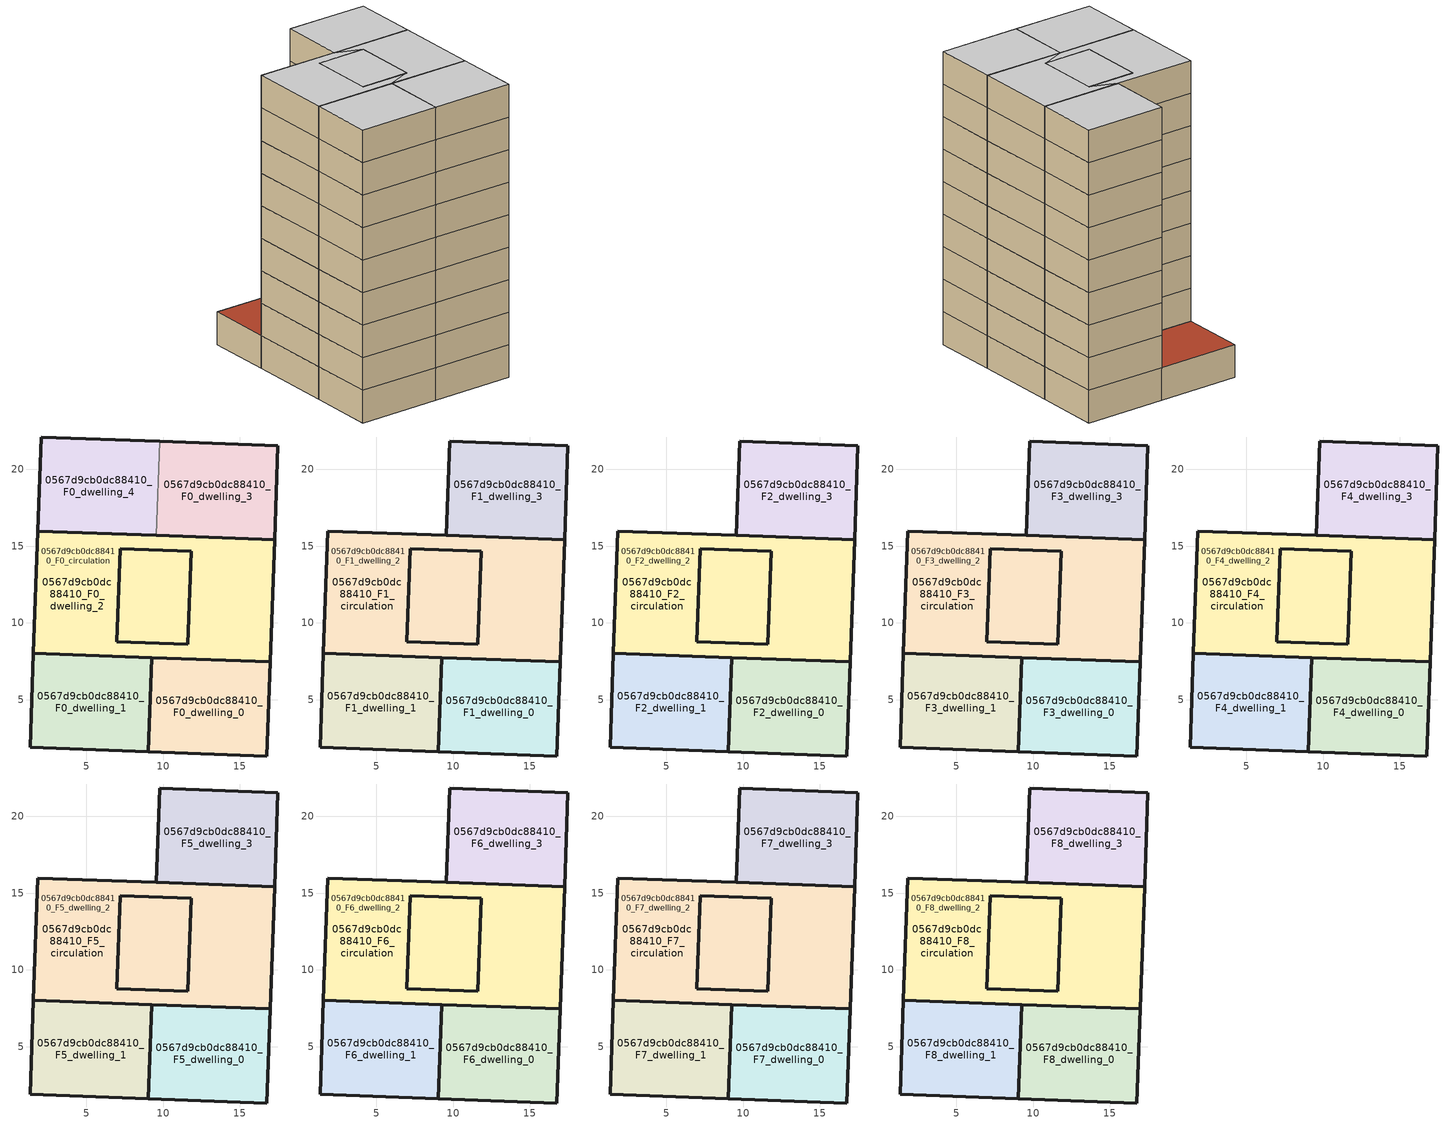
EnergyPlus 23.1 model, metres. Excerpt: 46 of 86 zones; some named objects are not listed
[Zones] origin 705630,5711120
0567d9cb0dc88410_F0_dwelling_0
 floor ground (EU_floor_Construction): 16.97,7.46 16.75,1.33 9.04,1.61 9.26,7.74 z0
 wall outside (EU_wall_Construction): 16.97,7.46 9.26,7.74 9.04,1.61 16.75,1.33 16.97,7.46 z0:3
0567d9cb0dc88410_F0_dwelling_1
 floor ground (EU_floor_Construction): 9.26,7.74 9.04,1.61 1.33,1.89 1.56,8.02 z0
 wall outside (EU_wall_Construction): 1.56,8.02 1.33,1.89 9.04,1.61 9.26,7.74 1.56,8.02 z0:3
0567d9cb0dc88410_F0_dwelling_2
 floor ground (EU_floor_Construction): 11.83,14.67 11.61,8.6 6.99,8.77 7.21,14.84 z0; 11.83,14.67 7.21,14.84 6.99,8.77 11.61,8.6 9.26,7.74 1.56,8.02 1.85,15.98 9.55,15.69 z0; 17.26,15.41 16.97,7.46 9.26,7.74 11.61,8.6 11.83,14.67 9.55,15.69 z0
 wall outside (EU_wall_Construction): 16.97,7.46 17.26,15.41 9.55,15.69 1.85,15.98 1.56,8.02 9.26,7.74 16.97,7.46 z0:3
0567d9cb0dc88410_F0_dwelling_3
 floor ground (EU_floor_Construction): 17.49,21.55 17.26,15.41 9.55,15.69 9.78,21.83 z0
 wall outside (EU_wall_Construction): 9.55,15.69 17.26,15.41 17.49,21.55 9.78,21.83 z0:3
 wall to 0567d9cb0dc88410_F0_dwelling_4 (EU_wall_Construction): 9.78,21.83 9.55,15.69 z0:3
0567d9cb0dc88410_F0_dwelling_4
 floor ground (EU_floor_Construction): 9.78,21.83 9.55,15.69 1.85,15.98 2.07,22.11 z0
 wall outside (EU_wall_Construction): 9.78,21.83 2.07,22.11 1.85,15.98 9.55,15.69 z0:3
 roof outside (EU_roof_Construction): 9.55,15.69 9.78,21.83 2.07,22.11 1.85,15.98 z3
0567d9cb0dc88410_F0_circulation
 floor ground (EU_floor_Construction): 11.83,14.67 11.61,8.6 6.99,8.77 7.21,14.84 z0; 11.83,14.67 7.21,14.84 6.99,8.77 11.61,8.6 9.26,7.74 1.56,8.02 1.85,15.98 9.55,15.69 z0; 17.26,15.41 16.97,7.46 9.26,7.74 11.61,8.6 11.83,14.67 9.55,15.69 z0
 wall outside (EU_wall_Construction): 11.83,14.67 7.21,14.84 6.99,8.77 11.61,8.6 11.83,14.67 z0:3
0567d9cb0dc88410_F1_dwelling_0
 floor to 0567d9cb0dc88410_F0_dwelling_0 (EU_floor_Construction): 16.97,7.46 16.75,1.33 9.04,1.61 9.26,7.74 z3
 wall outside (EU_wall_Construction): 16.97,7.46 9.26,7.74 9.04,1.61 16.75,1.33 16.97,7.46 z3:6
0567d9cb0dc88410_F1_dwelling_1
 floor to 0567d9cb0dc88410_F0_dwelling_1 (EU_floor_Construction): 9.26,7.74 9.04,1.61 1.33,1.89 1.56,8.02 z3
 wall outside (EU_wall_Construction): 1.56,8.02 1.33,1.89 9.04,1.61 9.26,7.74 1.56,8.02 z3:6
0567d9cb0dc88410_F1_dwelling_2
 floor outside (EU_floor_Construction): 17.26,15.41 16.97,7.46 9.26,7.74 11.61,8.6 11.83,14.67 9.55,15.69 z3; 11.83,14.67 7.21,14.84 6.99,8.77 11.61,8.6 9.26,7.74 1.56,8.02 1.85,15.98 9.55,15.69 z3; 11.83,14.67 11.61,8.6 6.99,8.77 7.21,14.84 z3
 wall outside (EU_wall_Construction): 16.97,7.46 17.26,15.41 9.55,15.69 1.85,15.98 1.56,8.02 9.26,7.74 16.97,7.46 z3:6
0567d9cb0dc88410_F1_dwelling_3
 floor to 0567d9cb0dc88410_F0_dwelling_3 (EU_floor_Construction): 17.49,21.55 17.26,15.41 9.55,15.69 9.78,21.83 z3
 wall outside (EU_wall_Construction): 17.49,21.55 9.78,21.83 9.55,15.69 17.26,15.41 17.49,21.55 z3:6
0567d9cb0dc88410_F1_circulation
 floor to 0567d9cb0dc88410_F0_circulation (EU_floor_Construction): 11.83,14.67 11.61,8.6 6.99,8.77 7.21,14.84 z3; 11.83,14.67 7.21,14.84 6.99,8.77 11.61,8.6 9.26,7.74 1.56,8.02 1.85,15.98 9.55,15.69 z3; 17.26,15.41 16.97,7.46 9.26,7.74 11.61,8.6 11.83,14.67 9.55,15.69 z3
 wall outside (EU_wall_Construction): 11.83,14.67 7.21,14.84 6.99,8.77 11.61,8.6 11.83,14.67 z3:6
0567d9cb0dc88410_F2_dwelling_0
 floor to 0567d9cb0dc88410_F1_dwelling_0 (EU_floor_Construction): 16.97,7.46 16.75,1.33 9.04,1.61 9.26,7.74 z6
 wall outside (EU_wall_Construction): 16.97,7.46 9.26,7.74 9.04,1.61 16.75,1.33 16.97,7.46 z6:9
0567d9cb0dc88410_F2_dwelling_1
 floor to 0567d9cb0dc88410_F1_dwelling_1 (EU_floor_Construction): 9.26,7.74 9.04,1.61 1.33,1.89 1.56,8.02 z6
 wall outside (EU_wall_Construction): 1.56,8.02 1.33,1.89 9.04,1.61 9.26,7.74 1.56,8.02 z6:9
0567d9cb0dc88410_F2_dwelling_2
 floor outside (EU_floor_Construction): 17.26,15.41 16.97,7.46 9.26,7.74 11.61,8.6 11.83,14.67 9.55,15.69 z6; 11.83,14.67 7.21,14.84 6.99,8.77 11.61,8.6 9.26,7.74 1.56,8.02 1.85,15.98 9.55,15.69 z6; 11.83,14.67 11.61,8.6 6.99,8.77 7.21,14.84 z6
 wall outside (EU_wall_Construction): 16.97,7.46 17.26,15.41 9.55,15.69 1.85,15.98 1.56,8.02 9.26,7.74 16.97,7.46 z6:9
0567d9cb0dc88410_F2_dwelling_3
 floor to 0567d9cb0dc88410_F1_dwelling_3 (EU_floor_Construction): 17.49,21.55 17.26,15.41 9.55,15.69 9.78,21.83 z6
 wall outside (EU_wall_Construction): 17.49,21.55 9.78,21.83 9.55,15.69 17.26,15.41 17.49,21.55 z6:9
0567d9cb0dc88410_F2_circulation
 floor to 0567d9cb0dc88410_F1_circulation (EU_floor_Construction): 11.83,14.67 11.61,8.6 6.99,8.77 7.21,14.84 z6; 11.83,14.67 7.21,14.84 6.99,8.77 11.61,8.6 9.26,7.74 1.56,8.02 1.85,15.98 9.55,15.69 z6; 17.26,15.41 16.97,7.46 9.26,7.74 11.61,8.6 11.83,14.67 9.55,15.69 z6
 wall outside (EU_wall_Construction): 11.83,14.67 7.21,14.84 6.99,8.77 11.61,8.6 11.83,14.67 z6:9
0567d9cb0dc88410_F3_dwelling_0
 floor to 0567d9cb0dc88410_F2_dwelling_0 (EU_floor_Construction): 16.97,7.46 16.75,1.33 9.04,1.61 9.26,7.74 z9
 wall outside (EU_wall_Construction): 16.97,7.46 9.26,7.74 9.04,1.61 16.75,1.33 16.97,7.46 z9:12
0567d9cb0dc88410_F3_dwelling_1
 floor to 0567d9cb0dc88410_F2_dwelling_1 (EU_floor_Construction): 9.26,7.74 9.04,1.61 1.33,1.89 1.56,8.02 z9
 wall outside (EU_wall_Construction): 1.56,8.02 1.33,1.89 9.04,1.61 9.26,7.74 1.56,8.02 z9:12
0567d9cb0dc88410_F3_dwelling_2
 floor outside (EU_floor_Construction): 17.26,15.41 16.97,7.46 9.26,7.74 11.61,8.6 11.83,14.67 9.55,15.69 z9; 11.83,14.67 7.21,14.84 6.99,8.77 11.61,8.6 9.26,7.74 1.56,8.02 1.85,15.98 9.55,15.69 z9; 11.83,14.67 11.61,8.6 6.99,8.77 7.21,14.84 z9
 wall outside (EU_wall_Construction): 16.97,7.46 17.26,15.41 9.55,15.69 1.85,15.98 1.56,8.02 9.26,7.74 16.97,7.46 z9:12
0567d9cb0dc88410_F3_dwelling_3
 floor to 0567d9cb0dc88410_F2_dwelling_3 (EU_floor_Construction): 17.49,21.55 17.26,15.41 9.55,15.69 9.78,21.83 z9
 wall outside (EU_wall_Construction): 17.49,21.55 9.78,21.83 9.55,15.69 17.26,15.41 17.49,21.55 z9:12
0567d9cb0dc88410_F3_circulation
 floor to 0567d9cb0dc88410_F2_circulation (EU_floor_Construction): 11.83,14.67 11.61,8.6 6.99,8.77 7.21,14.84 z9; 11.83,14.67 7.21,14.84 6.99,8.77 11.61,8.6 9.26,7.74 1.56,8.02 1.85,15.98 9.55,15.69 z9; 17.26,15.41 16.97,7.46 9.26,7.74 11.61,8.6 11.83,14.67 9.55,15.69 z9
 wall outside (EU_wall_Construction): 11.83,14.67 7.21,14.84 6.99,8.77 11.61,8.6 11.83,14.67 z9:12
0567d9cb0dc88410_F4_dwelling_0
 floor to 0567d9cb0dc88410_F3_dwelling_0 (EU_floor_Construction): 16.97,7.46 16.75,1.33 9.04,1.61 9.26,7.74 z12
 wall outside (EU_wall_Construction): 16.97,7.46 9.26,7.74 9.04,1.61 16.75,1.33 16.97,7.46 z12:15
0567d9cb0dc88410_F4_dwelling_1
 floor to 0567d9cb0dc88410_F3_dwelling_1 (EU_floor_Construction): 9.26,7.74 9.04,1.61 1.33,1.89 1.56,8.02 z12
 wall outside (EU_wall_Construction): 1.56,8.02 1.33,1.89 9.04,1.61 9.26,7.74 1.56,8.02 z12:15
0567d9cb0dc88410_F4_dwelling_2
 floor outside (EU_floor_Construction): 17.26,15.41 16.97,7.46 9.26,7.74 11.61,8.6 11.83,14.67 9.55,15.69 z12; 11.83,14.67 7.21,14.84 6.99,8.77 11.61,8.6 9.26,7.74 1.56,8.02 1.85,15.98 9.55,15.69 z12; 11.83,14.67 11.61,8.6 6.99,8.77 7.21,14.84 z12
 wall outside (EU_wall_Construction): 16.97,7.46 17.26,15.41 9.55,15.69 1.85,15.98 1.56,8.02 9.26,7.74 16.97,7.46 z12:15
0567d9cb0dc88410_F4_dwelling_3
 floor to 0567d9cb0dc88410_F3_dwelling_3 (EU_floor_Construction): 17.49,21.55 17.26,15.41 9.55,15.69 9.78,21.83 z12
 wall outside (EU_wall_Construction): 17.49,21.55 9.78,21.83 9.55,15.69 17.26,15.41 17.49,21.55 z12:15
0567d9cb0dc88410_F4_circulation
 floor to 0567d9cb0dc88410_F3_circulation (EU_floor_Construction): 11.83,14.67 11.61,8.6 6.99,8.77 7.21,14.84 z12; 11.83,14.67 7.21,14.84 6.99,8.77 11.61,8.6 9.26,7.74 1.56,8.02 1.85,15.98 9.55,15.69 z12; 17.26,15.41 16.97,7.46 9.26,7.74 11.61,8.6 11.83,14.67 9.55,15.69 z12
 wall outside (EU_wall_Construction): 11.83,14.67 7.21,14.84 6.99,8.77 11.61,8.6 11.83,14.67 z12:15
0567d9cb0dc88410_F5_dwelling_0
 floor to 0567d9cb0dc88410_F4_dwelling_0 (EU_floor_Construction): 16.97,7.46 16.75,1.33 9.04,1.61 9.26,7.74 z15
 wall outside (EU_wall_Construction): 16.97,7.46 9.26,7.74 9.04,1.61 16.75,1.33 16.97,7.46 z15:18
0567d9cb0dc88410_F5_dwelling_1
 floor to 0567d9cb0dc88410_F4_dwelling_1 (EU_floor_Construction): 9.26,7.74 9.04,1.61 1.33,1.89 1.56,8.02 z15
 wall outside (EU_wall_Construction): 1.56,8.02 1.33,1.89 9.04,1.61 9.26,7.74 1.56,8.02 z15:18
0567d9cb0dc88410_F5_dwelling_2
 floor outside (EU_floor_Construction): 17.26,15.41 16.97,7.46 9.26,7.74 11.61,8.6 11.83,14.67 9.55,15.69 z15; 11.83,14.67 7.21,14.84 6.99,8.77 11.61,8.6 9.26,7.74 1.56,8.02 1.85,15.98 9.55,15.69 z15; 11.83,14.67 11.61,8.6 6.99,8.77 7.21,14.84 z15
 wall outside (EU_wall_Construction): 16.97,7.46 17.26,15.41 9.55,15.69 1.85,15.98 1.56,8.02 9.26,7.74 16.97,7.46 z15:18
0567d9cb0dc88410_F5_dwelling_3
 floor to 0567d9cb0dc88410_F4_dwelling_3 (EU_floor_Construction): 17.49,21.55 17.26,15.41 9.55,15.69 9.78,21.83 z15
 wall outside (EU_wall_Construction): 17.49,21.55 9.78,21.83 9.55,15.69 17.26,15.41 17.49,21.55 z15:18
0567d9cb0dc88410_F5_circulation
 floor to 0567d9cb0dc88410_F4_circulation (EU_floor_Construction): 11.83,14.67 11.61,8.6 6.99,8.77 7.21,14.84 z15; 11.83,14.67 7.21,14.84 6.99,8.77 11.61,8.6 9.26,7.74 1.56,8.02 1.85,15.98 9.55,15.69 z15; 17.26,15.41 16.97,7.46 9.26,7.74 11.61,8.6 11.83,14.67 9.55,15.69 z15
 wall outside (EU_wall_Construction): 11.83,14.67 7.21,14.84 6.99,8.77 11.61,8.6 11.83,14.67 z15:18
0567d9cb0dc88410_F6_dwelling_0
 floor to 0567d9cb0dc88410_F5_dwelling_0 (EU_floor_Construction): 16.97,7.46 16.75,1.33 9.04,1.61 9.26,7.74 z18
 wall outside (EU_wall_Construction): 16.97,7.46 9.26,7.74 9.04,1.61 16.75,1.33 16.97,7.46 z18:21
0567d9cb0dc88410_F6_dwelling_1
 floor to 0567d9cb0dc88410_F5_dwelling_1 (EU_floor_Construction): 9.26,7.74 9.04,1.61 1.33,1.89 1.56,8.02 z18
 wall outside (EU_wall_Construction): 1.56,8.02 1.33,1.89 9.04,1.61 9.26,7.74 1.56,8.02 z18:21
0567d9cb0dc88410_F6_dwelling_2
 floor outside (EU_floor_Construction): 17.26,15.41 16.97,7.46 9.26,7.74 11.61,8.6 11.83,14.67 9.55,15.69 z18; 11.83,14.67 7.21,14.84 6.99,8.77 11.61,8.6 9.26,7.74 1.56,8.02 1.85,15.98 9.55,15.69 z18; 11.83,14.67 11.61,8.6 6.99,8.77 7.21,14.84 z18
 wall outside (EU_wall_Construction): 16.97,7.46 17.26,15.41 9.55,15.69 1.85,15.98 1.56,8.02 9.26,7.74 16.97,7.46 z18:21
0567d9cb0dc88410_F6_dwelling_3
 floor to 0567d9cb0dc88410_F5_dwelling_3 (EU_floor_Construction): 17.49,21.55 17.26,15.41 9.55,15.69 9.78,21.83 z18
 wall outside (EU_wall_Construction): 17.49,21.55 9.78,21.83 9.55,15.69 17.26,15.41 17.49,21.55 z18:21
0567d9cb0dc88410_F6_circulation
 floor to 0567d9cb0dc88410_F5_circulation (EU_floor_Construction): 11.83,14.67 11.61,8.6 6.99,8.77 7.21,14.84 z18; 11.83,14.67 7.21,14.84 6.99,8.77 11.61,8.6 9.26,7.74 1.56,8.02 1.85,15.98 9.55,15.69 z18; 17.26,15.41 16.97,7.46 9.26,7.74 11.61,8.6 11.83,14.67 9.55,15.69 z18
 wall outside (EU_wall_Construction): 11.83,14.67 7.21,14.84 6.99,8.77 11.61,8.6 11.83,14.67 z18:21
0567d9cb0dc88410_F7_dwelling_0
 floor to 0567d9cb0dc88410_F6_dwelling_0 (EU_floor_Construction): 16.97,7.46 16.75,1.33 9.04,1.61 9.26,7.74 z21
 wall outside (EU_wall_Construction): 16.97,7.46 9.26,7.74 9.04,1.61 16.75,1.33 16.97,7.46 z21:24
0567d9cb0dc88410_F7_dwelling_1
 floor to 0567d9cb0dc88410_F6_dwelling_1 (EU_floor_Construction): 9.26,7.74 9.04,1.61 1.33,1.89 1.56,8.02 z21
 wall outside (EU_wall_Construction): 1.56,8.02 1.33,1.89 9.04,1.61 9.26,7.74 1.56,8.02 z21:24
0567d9cb0dc88410_F7_dwelling_2
 floor outside (EU_floor_Construction): 17.26,15.41 16.97,7.46 9.26,7.74 11.61,8.6 11.83,14.67 9.55,15.69 z21; 11.83,14.67 7.21,14.84 6.99,8.77 11.61,8.6 9.26,7.74 1.56,8.02 1.85,15.98 9.55,15.69 z21; 11.83,14.67 11.61,8.6 6.99,8.77 7.21,14.84 z21
 wall outside (EU_wall_Construction): 16.97,7.46 17.26,15.41 9.55,15.69 1.85,15.98 1.56,8.02 9.26,7.74 16.97,7.46 z21:24
0567d9cb0dc88410_F7_dwelling_3
 floor to 0567d9cb0dc88410_F6_dwelling_3 (EU_floor_Construction): 17.49,21.55 17.26,15.41 9.55,15.69 9.78,21.83 z21
 wall outside (EU_wall_Construction): 17.49,21.55 9.78,21.83 9.55,15.69 17.26,15.41 17.49,21.55 z21:24
0567d9cb0dc88410_F7_circulation
 floor to 0567d9cb0dc88410_F6_circulation (EU_floor_Construction): 11.83,14.67 11.61,8.6 6.99,8.77 7.21,14.84 z21; 11.83,14.67 7.21,14.84 6.99,8.77 11.61,8.6 9.26,7.74 1.56,8.02 1.85,15.98 9.55,15.69 z21; 17.26,15.41 16.97,7.46 9.26,7.74 11.61,8.6 11.83,14.67 9.55,15.69 z21
 wall outside (EU_wall_Construction): 11.83,14.67 7.21,14.84 6.99,8.77 11.61,8.6 11.83,14.67 z21:24
0567d9cb0dc88410_F8_dwelling_0
 floor to 0567d9cb0dc88410_F7_dwelling_0 (EU_floor_Construction): 16.97,7.46 16.75,1.33 9.04,1.61 9.26,7.74 z24
 wall outside (EU_wall_Construction): 16.97,7.46 9.26,7.74 9.04,1.61 16.75,1.33 16.97,7.46 z24:27
 ceiling to 0567d9cb0dc88410_F9_dwelling_0 (EU_floor_Construction): 16.75,1.33 16.97,7.46 9.26,7.74 9.04,1.61 z27
0567d9cb0dc88410_F8_dwelling_1
 floor to 0567d9cb0dc88410_F7_dwelling_1 (EU_floor_Construction): 9.26,7.74 9.04,1.61 1.33,1.89 1.56,8.02 z24
 wall outside (EU_wall_Construction): 1.56,8.02 1.33,1.89 9.04,1.61 9.26,7.74 1.56,8.02 z24:27
 ceiling to 0567d9cb0dc88410_F9_dwelling_1 (EU_floor_Construction): 9.04,1.61 9.26,7.74 1.56,8.02 1.33,1.89 z27
0567d9cb0dc88410_F8_dwelling_2
 floor outside (EU_floor_Construction): 17.26,15.41 16.97,7.46 9.26,7.74 11.61,8.6 11.83,14.67 9.55,15.69 z24; 11.83,14.67 7.21,14.84 6.99,8.77 11.61,8.6 9.26,7.74 1.56,8.02 1.85,15.98 9.55,15.69 z24; 11.83,14.67 11.61,8.6 6.99,8.77 7.21,14.84 z24
 wall outside (EU_wall_Construction): 16.97,7.46 17.26,15.41 9.55,15.69 1.85,15.98 1.56,8.02 9.26,7.74 16.97,7.46 z24:27
 ceiling to 0567d9cb0dc88410_F9_circulation (EU_floor_Construction): 16.97,7.46 17.26,15.41 9.55,15.69 11.83,14.67 11.61,8.6 9.26,7.74 z27; 11.61,8.6 6.99,8.77 7.21,14.84 11.83,14.67 9.55,15.69 1.85,15.98 1.56,8.02 9.26,7.74 z27; 11.61,8.6 11.83,14.67 7.21,14.84 6.99,8.77 z27
0567d9cb0dc88410_F8_dwelling_3
 floor to 0567d9cb0dc88410_F7_dwelling_3 (EU_floor_Construction): 17.49,21.55 17.26,15.41 9.55,15.69 9.78,21.83 z24
 wall outside (EU_wall_Construction): 17.49,21.55 9.78,21.83 9.55,15.69 17.26,15.41 17.49,21.55 z24:27
 ceiling to 0567d9cb0dc88410_F9_dwelling_3 (EU_floor_Construction): 17.26,15.41 17.49,21.55 9.78,21.83 9.55,15.69 z27
0567d9cb0dc88410_F8_circulation
 floor to 0567d9cb0dc88410_F7_circulation (EU_floor_Construction): 11.83,14.67 11.61,8.6 6.99,8.77 7.21,14.84 z24; 11.83,14.67 7.21,14.84 6.99,8.77 11.61,8.6 9.26,7.74 1.56,8.02 1.85,15.98 9.55,15.69 z24; 17.26,15.41 16.97,7.46 9.26,7.74 11.61,8.6 11.83,14.67 9.55,15.69 z24
 wall outside (EU_wall_Construction): 11.83,14.67 7.21,14.84 6.99,8.77 11.61,8.6 11.83,14.67 z24:27
 ceiling to 0567d9cb0dc88410_F9_circulation (EU_floor_Construction): 11.61,8.6 6.99,8.77 7.21,14.84 11.83,14.67 9.55,15.69 1.85,15.98 1.56,8.02 9.26,7.74 z27; 11.61,8.6 11.83,14.67 7.21,14.84 6.99,8.77 z27; 16.97,7.46 17.26,15.41 9.55,15.69 11.83,14.67 11.61,8.6 9.26,7.74 z27
[Building]
EU S2 Campaign: North Axis=0; Terrain=City; Solar Distribution=FullExterior
[Site:Location]
London: Latitude=51.5; Longitude=-0.5; Time Zone=0; Elevation=25
[SizingPeriod:WeatherFileDays]
AnnualSizingPeriod: Begin Month=1; Begin Day of Month=1; End Month=12; End Day of Month=31; Day of Week for Start Day=Monday; Use Weather File Daylight Saving Period=No; Use Weather File Rain and Snow Indicators=No
[MATERIAL]
EU_InternalMass_Material: Roughness=MediumRough; Thickness=0.1; Conductivity=1; Density=1800; Specific Heat=900; Thermal Absorptance=0.9; Solar Absorptance=0.7; Visible Absorptance=0.7
[MATERIAL:NOMASS] Roughness=MediumRough; Thermal Absorptance=0.9; Solar Absorptance=0.7; Visible Absorptance=0.7
Name | Thermal Resistance
EU_wall_NoMass | 0.635353
EU_roof_NoMass | 0.675062
EU_floor_NoMass | 1.96382
[CONSTRUCTION]
EU_wall_Construction: EU_wall_NoMass
EU_roof_Construction: EU_roof_NoMass
EU_floor_Construction: EU_floor_NoMass
EU_InternalMass_Construction: EU_InternalMass_Material
[ZONE] Type=1; Multiplier=1; Ceiling Height=autocalculate; Floor Area=autocalculate; Part of Total Floor Area=Yes
Name | Volume
0567d9cb0dc88410_F0_dwelling_0; 0567d9cb0dc88410_F0_dwelling_1; 0567d9cb0dc88410_F1_dwelling_1; 0567d9cb0dc88410_F2_dwelling_1; 0567d9cb0dc88410_F3_dwelling_1; 0567d9cb0dc88410_F4_dwelling_1; 0567d9cb0dc88410_F5_dwelling_1; 0567d9cb0dc88410_F6_dwelling_1; 0567d9cb0dc88410_F7_dwelling_1; 0567d9cb0dc88410_F8_dwelling_1; 0567d9cb0dc88410_F0_dwelling_4 | 142.054
0567d9cb0dc88410_F1_dwelling_0; 0567d9cb0dc88410_F2_dwelling_0; 0567d9cb0dc88410_F3_dwelling_0; 0567d9cb0dc88410_F4_dwelling_0; 0567d9cb0dc88410_F5_dwelling_0; 0567d9cb0dc88410_F6_dwelling_0; 0567d9cb0dc88410_F7_dwelling_0; 0567d9cb0dc88410_F8_dwelling_0; 0567d9cb0dc88410_F0_dwelling_3; 0567d9cb0dc88410_F1_dwelling_3; 0567d9cb0dc88410_F2_dwelling_3; 0567d9cb0dc88410_F3_dwelling_3; 0567d9cb0dc88410_F4_dwelling_3; 0567d9cb0dc88410_F5_dwelling_3; 0567d9cb0dc88410_F6_dwelling_3; 0567d9cb0dc88410_F7_dwelling_3; 0567d9cb0dc88410_F8_dwelling_3 | 142.055
0567d9cb0dc88410_F0_dwelling_2; 0567d9cb0dc88410_F0_circulation; 0567d9cb0dc88410_F1_circulation; 0567d9cb0dc88410_F2_circulation; 0567d9cb0dc88410_F3_circulation; 0567d9cb0dc88410_F4_circulation; 0567d9cb0dc88410_F5_circulation; 0567d9cb0dc88410_F6_circulation; 0567d9cb0dc88410_F7_circulation; 0567d9cb0dc88410_F8_circulation | 368.406
0567d9cb0dc88410_F1_dwelling_2; 0567d9cb0dc88410_F2_dwelling_2; 0567d9cb0dc88410_F3_dwelling_2; 0567d9cb0dc88410_F4_dwelling_2; 0567d9cb0dc88410_F5_dwelling_2; 0567d9cb0dc88410_F6_dwelling_2; 0567d9cb0dc88410_F7_dwelling_2; 0567d9cb0dc88410_F8_dwelling_2 | 368.405
[INTERNALMASS] Construction=EU_InternalMass_Construction
Name | Zone or ZoneList | Surface Area
0567d9cb0dc88410_F0_dwelling_0_EU_InternalMass | 0567d9cb0dc88410_F0_dwelling_0 | 47.3515
0567d9cb0dc88410_F0_dwelling_1_EU_InternalMass | 0567d9cb0dc88410_F0_dwelling_1 | 47.3515
0567d9cb0dc88410_F0_dwelling_2_EU_InternalMass | 0567d9cb0dc88410_F0_dwelling_2 | 94.7029
0567d9cb0dc88410_F0_dwelling_3_EU_InternalMass | 0567d9cb0dc88410_F0_dwelling_3 | 47.3515
0567d9cb0dc88410_F0_dwelling_4_EU_InternalMass | 0567d9cb0dc88410_F0_dwelling_4 | 47.3515
0567d9cb0dc88410_F1_dwelling_0_EU_InternalMass | 0567d9cb0dc88410_F1_dwelling_0 | 71.0272
0567d9cb0dc88410_F1_dwelling_1_EU_InternalMass | 0567d9cb0dc88410_F1_dwelling_1 | 71.0272
0567d9cb0dc88410_F1_dwelling_2_EU_InternalMass | 0567d9cb0dc88410_F1_dwelling_2 | 71.0272
0567d9cb0dc88410_F1_dwelling_3_EU_InternalMass | 0567d9cb0dc88410_F1_dwelling_3 | 71.0272
0567d9cb0dc88410_F2_dwelling_0_EU_InternalMass | 0567d9cb0dc88410_F2_dwelling_0 | 71.0272
0567d9cb0dc88410_F2_dwelling_1_EU_InternalMass | 0567d9cb0dc88410_F2_dwelling_1 | 71.0272
0567d9cb0dc88410_F2_dwelling_2_EU_InternalMass | 0567d9cb0dc88410_F2_dwelling_2 | 71.0272
0567d9cb0dc88410_F2_dwelling_3_EU_InternalMass | 0567d9cb0dc88410_F2_dwelling_3 | 71.0272
0567d9cb0dc88410_F3_dwelling_0_EU_InternalMass | 0567d9cb0dc88410_F3_dwelling_0 | 71.0272
0567d9cb0dc88410_F3_dwelling_1_EU_InternalMass | 0567d9cb0dc88410_F3_dwelling_1 | 71.0272
0567d9cb0dc88410_F3_dwelling_2_EU_InternalMass | 0567d9cb0dc88410_F3_dwelling_2 | 71.0272
0567d9cb0dc88410_F3_dwelling_3_EU_InternalMass | 0567d9cb0dc88410_F3_dwelling_3 | 71.0272
0567d9cb0dc88410_F4_dwelling_0_EU_InternalMass | 0567d9cb0dc88410_F4_dwelling_0 | 71.0272
0567d9cb0dc88410_F4_dwelling_1_EU_InternalMass | 0567d9cb0dc88410_F4_dwelling_1 | 71.0272
0567d9cb0dc88410_F4_dwelling_2_EU_InternalMass | 0567d9cb0dc88410_F4_dwelling_2 | 71.0272
0567d9cb0dc88410_F4_dwelling_3_EU_InternalMass | 0567d9cb0dc88410_F4_dwelling_3 | 71.0272
0567d9cb0dc88410_F5_dwelling_0_EU_InternalMass | 0567d9cb0dc88410_F5_dwelling_0 | 71.0272
0567d9cb0dc88410_F5_dwelling_1_EU_InternalMass | 0567d9cb0dc88410_F5_dwelling_1 | 71.0272
0567d9cb0dc88410_F5_dwelling_2_EU_InternalMass | 0567d9cb0dc88410_F5_dwelling_2 | 71.0272
0567d9cb0dc88410_F5_dwelling_3_EU_InternalMass | 0567d9cb0dc88410_F5_dwelling_3 | 71.0272
0567d9cb0dc88410_F6_dwelling_0_EU_InternalMass | 0567d9cb0dc88410_F6_dwelling_0 | 71.0272
0567d9cb0dc88410_F6_dwelling_1_EU_InternalMass | 0567d9cb0dc88410_F6_dwelling_1 | 71.0272
0567d9cb0dc88410_F6_dwelling_2_EU_InternalMass | 0567d9cb0dc88410_F6_dwelling_2 | 71.0272
0567d9cb0dc88410_F6_dwelling_3_EU_InternalMass | 0567d9cb0dc88410_F6_dwelling_3 | 71.0272
0567d9cb0dc88410_F7_dwelling_0_EU_InternalMass | 0567d9cb0dc88410_F7_dwelling_0 | 71.0272
0567d9cb0dc88410_F7_dwelling_1_EU_InternalMass | 0567d9cb0dc88410_F7_dwelling_1 | 71.0272
0567d9cb0dc88410_F7_dwelling_2_EU_InternalMass | 0567d9cb0dc88410_F7_dwelling_2 | 71.0272
0567d9cb0dc88410_F7_dwelling_3_EU_InternalMass | 0567d9cb0dc88410_F7_dwelling_3 | 71.0272
0567d9cb0dc88410_F8_dwelling_0_EU_InternalMass | 0567d9cb0dc88410_F8_dwelling_0 | 71.0272
0567d9cb0dc88410_F8_dwelling_1_EU_InternalMass | 0567d9cb0dc88410_F8_dwelling_1 | 71.0272
0567d9cb0dc88410_F8_dwelling_2_EU_InternalMass | 0567d9cb0dc88410_F8_dwelling_2 | 71.0272
0567d9cb0dc88410_F8_dwelling_3_EU_InternalMass | 0567d9cb0dc88410_F8_dwelling_3 | 71.0272
[OTHEREQUIPMENT] Fuel Type=Electricity; Design Level Calculation Method=Watts/Area; Power per Zone Floor Area=1; Fraction Latent=0; Fraction Radiant=0; Fraction Lost=0; Carbon Dioxide Generation Rate=0; EndUse Subcategory=EU_Step8_InternalGains
Name | Zone or ZoneList or Space or SpaceList | Schedule
EU_Step8_InternalGain_0567d9cb0dc88410_F0_dwelling_0_f000 | 0567d9cb0dc88410_F0_dwelling_0 | EU_Step8_GainSchedule_0567d9cb0dc88410_F0_dwelling_0_f000
EU_Step8_InternalGain_0567d9cb0dc88410_F0_dwelling_1_f000 | 0567d9cb0dc88410_F0_dwelling_1 | EU_Step8_GainSchedule_0567d9cb0dc88410_F0_dwelling_1_f000
EU_Step8_InternalGain_0567d9cb0dc88410_F0_dwelling_2_f000 | 0567d9cb0dc88410_F0_dwelling_2 | EU_Step8_GainSchedule_0567d9cb0dc88410_F0_dwelling_2_f000
EU_Step8_InternalGain_0567d9cb0dc88410_F0_dwelling_3_f000 | 0567d9cb0dc88410_F0_dwelling_3 | EU_Step8_GainSchedule_0567d9cb0dc88410_F0_dwelling_3_f000
EU_Step8_InternalGain_0567d9cb0dc88410_F0_dwelling_4_f000 | 0567d9cb0dc88410_F0_dwelling_4 | EU_Step8_GainSchedule_0567d9cb0dc88410_F0_dwelling_4_f000
EU_Step8_InternalGain_0567d9cb0dc88410_F1_dwelling_0_f000 | 0567d9cb0dc88410_F1_dwelling_0 | EU_Step8_GainSchedule_0567d9cb0dc88410_F1_dwelling_0_f000
EU_Step8_InternalGain_0567d9cb0dc88410_F1_dwelling_1_f000 | 0567d9cb0dc88410_F1_dwelling_1 | EU_Step8_GainSchedule_0567d9cb0dc88410_F1_dwelling_1_f000
EU_Step8_InternalGain_0567d9cb0dc88410_F1_dwelling_2_f000 | 0567d9cb0dc88410_F1_dwelling_2 | EU_Step8_GainSchedule_0567d9cb0dc88410_F1_dwelling_2_f000
EU_Step8_InternalGain_0567d9cb0dc88410_F1_dwelling_3_f000 | 0567d9cb0dc88410_F1_dwelling_3 | EU_Step8_GainSchedule_0567d9cb0dc88410_F1_dwelling_3_f000
EU_Step8_InternalGain_0567d9cb0dc88410_F2_dwelling_0_f000 | 0567d9cb0dc88410_F2_dwelling_0 | EU_Step8_GainSchedule_0567d9cb0dc88410_F2_dwelling_0_f000
EU_Step8_InternalGain_0567d9cb0dc88410_F2_dwelling_1_f000 | 0567d9cb0dc88410_F2_dwelling_1 | EU_Step8_GainSchedule_0567d9cb0dc88410_F2_dwelling_1_f000
EU_Step8_InternalGain_0567d9cb0dc88410_F2_dwelling_2_f000 | 0567d9cb0dc88410_F2_dwelling_2 | EU_Step8_GainSchedule_0567d9cb0dc88410_F2_dwelling_2_f000
EU_Step8_InternalGain_0567d9cb0dc88410_F2_dwelling_3_f000 | 0567d9cb0dc88410_F2_dwelling_3 | EU_Step8_GainSchedule_0567d9cb0dc88410_F2_dwelling_3_f000
EU_Step8_InternalGain_0567d9cb0dc88410_F3_dwelling_0_f000 | 0567d9cb0dc88410_F3_dwelling_0 | EU_Step8_GainSchedule_0567d9cb0dc88410_F3_dwelling_0_f000
EU_Step8_InternalGain_0567d9cb0dc88410_F3_dwelling_1_f000 | 0567d9cb0dc88410_F3_dwelling_1 | EU_Step8_GainSchedule_0567d9cb0dc88410_F3_dwelling_1_f000
EU_Step8_InternalGain_0567d9cb0dc88410_F3_dwelling_2_f000 | 0567d9cb0dc88410_F3_dwelling_2 | EU_Step8_GainSchedule_0567d9cb0dc88410_F3_dwelling_2_f000
EU_Step8_InternalGain_0567d9cb0dc88410_F3_dwelling_3_f000 | 0567d9cb0dc88410_F3_dwelling_3 | EU_Step8_GainSchedule_0567d9cb0dc88410_F3_dwelling_3_f000
EU_Step8_InternalGain_0567d9cb0dc88410_F4_dwelling_0_f000 | 0567d9cb0dc88410_F4_dwelling_0 | EU_Step8_GainSchedule_0567d9cb0dc88410_F4_dwelling_0_f000
EU_Step8_InternalGain_0567d9cb0dc88410_F4_dwelling_1_f000 | 0567d9cb0dc88410_F4_dwelling_1 | EU_Step8_GainSchedule_0567d9cb0dc88410_F4_dwelling_1_f000
EU_Step8_InternalGain_0567d9cb0dc88410_F4_dwelling_2_f000 | 0567d9cb0dc88410_F4_dwelling_2 | EU_Step8_GainSchedule_0567d9cb0dc88410_F4_dwelling_2_f000
EU_Step8_InternalGain_0567d9cb0dc88410_F4_dwelling_3_f000 | 0567d9cb0dc88410_F4_dwelling_3 | EU_Step8_GainSchedule_0567d9cb0dc88410_F4_dwelling_3_f000
EU_Step8_InternalGain_0567d9cb0dc88410_F5_dwelling_0_f000 | 0567d9cb0dc88410_F5_dwelling_0 | EU_Step8_GainSchedule_0567d9cb0dc88410_F5_dwelling_0_f000
EU_Step8_InternalGain_0567d9cb0dc88410_F5_dwelling_1_f000 | 0567d9cb0dc88410_F5_dwelling_1 | EU_Step8_GainSchedule_0567d9cb0dc88410_F5_dwelling_1_f000
EU_Step8_InternalGain_0567d9cb0dc88410_F5_dwelling_2_f000 | 0567d9cb0dc88410_F5_dwelling_2 | EU_Step8_GainSchedule_0567d9cb0dc88410_F5_dwelling_2_f000
EU_Step8_InternalGain_0567d9cb0dc88410_F5_dwelling_3_f000 | 0567d9cb0dc88410_F5_dwelling_3 | EU_Step8_GainSchedule_0567d9cb0dc88410_F5_dwelling_3_f000
EU_Step8_InternalGain_0567d9cb0dc88410_F6_dwelling_0_f000 | 0567d9cb0dc88410_F6_dwelling_0 | EU_Step8_GainSchedule_0567d9cb0dc88410_F6_dwelling_0_f000
EU_Step8_InternalGain_0567d9cb0dc88410_F6_dwelling_1_f000 | 0567d9cb0dc88410_F6_dwelling_1 | EU_Step8_GainSchedule_0567d9cb0dc88410_F6_dwelling_1_f000
EU_Step8_InternalGain_0567d9cb0dc88410_F6_dwelling_2_f000 | 0567d9cb0dc88410_F6_dwelling_2 | EU_Step8_GainSchedule_0567d9cb0dc88410_F6_dwelling_2_f000
EU_Step8_InternalGain_0567d9cb0dc88410_F6_dwelling_3_f000 | 0567d9cb0dc88410_F6_dwelling_3 | EU_Step8_GainSchedule_0567d9cb0dc88410_F6_dwelling_3_f000
EU_Step8_InternalGain_0567d9cb0dc88410_F7_dwelling_0_f000 | 0567d9cb0dc88410_F7_dwelling_0 | EU_Step8_GainSchedule_0567d9cb0dc88410_F7_dwelling_0_f000
EU_Step8_InternalGain_0567d9cb0dc88410_F7_dwelling_1_f000 | 0567d9cb0dc88410_F7_dwelling_1 | EU_Step8_GainSchedule_0567d9cb0dc88410_F7_dwelling_1_f000
EU_Step8_InternalGain_0567d9cb0dc88410_F7_dwelling_2_f000 | 0567d9cb0dc88410_F7_dwelling_2 | EU_Step8_GainSchedule_0567d9cb0dc88410_F7_dwelling_2_f000
EU_Step8_InternalGain_0567d9cb0dc88410_F7_dwelling_3_f000 | 0567d9cb0dc88410_F7_dwelling_3 | EU_Step8_GainSchedule_0567d9cb0dc88410_F7_dwelling_3_f000
EU_Step8_InternalGain_0567d9cb0dc88410_F8_dwelling_0_f000 | 0567d9cb0dc88410_F8_dwelling_0 | EU_Step8_GainSchedule_0567d9cb0dc88410_F8_dwelling_0_f000
EU_Step8_InternalGain_0567d9cb0dc88410_F8_dwelling_1_f000 | 0567d9cb0dc88410_F8_dwelling_1 | EU_Step8_GainSchedule_0567d9cb0dc88410_F8_dwelling_1_f000
EU_Step8_InternalGain_0567d9cb0dc88410_F8_dwelling_2_f000 | 0567d9cb0dc88410_F8_dwelling_2 | EU_Step8_GainSchedule_0567d9cb0dc88410_F8_dwelling_2_f000
EU_Step8_InternalGain_0567d9cb0dc88410_F8_dwelling_3_f000 | 0567d9cb0dc88410_F8_dwelling_3 | EU_Step8_GainSchedule_0567d9cb0dc88410_F8_dwelling_3_f000
[ZONEINFILTRATION:DESIGNFLOWRATE] Schedule=EU_AlwaysOn; Design Flow Rate Calculation Method=Flow/Area; Flow Rate per Floor Area=0.0005; Constant Term Coefficient=1; Temperature Term Coefficient=0; Velocity Term Coefficient=0; Velocity Squared Term Coefficient=0
Name | Zone or ZoneList or Space or SpaceList
EU_Circulation_Infiltration_0567d9cb0dc88410_F0_circulation | 0567d9cb0dc88410_F0_circulation
EU_Circulation_Infiltration_0567d9cb0dc88410_F1_circulation | 0567d9cb0dc88410_F1_circulation
EU_Circulation_Infiltration_0567d9cb0dc88410_F2_circulation | 0567d9cb0dc88410_F2_circulation
EU_Circulation_Infiltration_0567d9cb0dc88410_F3_circulation | 0567d9cb0dc88410_F3_circulation
EU_Circulation_Infiltration_0567d9cb0dc88410_F4_circulation | 0567d9cb0dc88410_F4_circulation
EU_Circulation_Infiltration_0567d9cb0dc88410_F5_circulation | 0567d9cb0dc88410_F5_circulation
EU_Circulation_Infiltration_0567d9cb0dc88410_F6_circulation | 0567d9cb0dc88410_F6_circulation
EU_Circulation_Infiltration_0567d9cb0dc88410_F7_circulation | 0567d9cb0dc88410_F7_circulation
EU_Circulation_Infiltration_0567d9cb0dc88410_F8_circulation | 0567d9cb0dc88410_F8_circulation
[ZONEVENTILATION:DESIGNFLOWRATE] Schedule=EU_AlwaysOn; Design Flow Rate Calculation Method=AirChanges/Hour; Air Changes per Hour=0.555504; Ventilation Type=Natural; Fan Pressure Rise=0; Fan Total Efficiency=1; Constant Term Coefficient=1; Temperature Term Coefficient=0; Velocity Term Coefficient=0; Velocity Squared Term Coefficient=0; Minimum Indoor Temperature=-100; Maximum Indoor Temperature=100; Delta Temperature=-100; Minimum Outdoor Temperature=-100; Maximum Outdoor Temperature=100; Maximum Wind Speed=40
Name | Zone or ZoneList or Space or SpaceList
EU_ConstantAir_0567d9cb0dc88410_F0_dwelling_0 | 0567d9cb0dc88410_F0_dwelling_0
EU_ConstantAir_0567d9cb0dc88410_F0_dwelling_1 | 0567d9cb0dc88410_F0_dwelling_1
EU_ConstantAir_0567d9cb0dc88410_F0_dwelling_2 | 0567d9cb0dc88410_F0_dwelling_2
EU_ConstantAir_0567d9cb0dc88410_F0_dwelling_3 | 0567d9cb0dc88410_F0_dwelling_3
EU_ConstantAir_0567d9cb0dc88410_F0_dwelling_4 | 0567d9cb0dc88410_F0_dwelling_4
EU_ConstantAir_0567d9cb0dc88410_F1_dwelling_0 | 0567d9cb0dc88410_F1_dwelling_0
EU_ConstantAir_0567d9cb0dc88410_F1_dwelling_1 | 0567d9cb0dc88410_F1_dwelling_1
EU_ConstantAir_0567d9cb0dc88410_F1_dwelling_2 | 0567d9cb0dc88410_F1_dwelling_2
EU_ConstantAir_0567d9cb0dc88410_F1_dwelling_3 | 0567d9cb0dc88410_F1_dwelling_3
EU_ConstantAir_0567d9cb0dc88410_F2_dwelling_0 | 0567d9cb0dc88410_F2_dwelling_0
EU_ConstantAir_0567d9cb0dc88410_F2_dwelling_1 | 0567d9cb0dc88410_F2_dwelling_1
EU_ConstantAir_0567d9cb0dc88410_F2_dwelling_2 | 0567d9cb0dc88410_F2_dwelling_2
EU_ConstantAir_0567d9cb0dc88410_F2_dwelling_3 | 0567d9cb0dc88410_F2_dwelling_3
EU_ConstantAir_0567d9cb0dc88410_F3_dwelling_0 | 0567d9cb0dc88410_F3_dwelling_0
EU_ConstantAir_0567d9cb0dc88410_F3_dwelling_1 | 0567d9cb0dc88410_F3_dwelling_1
EU_ConstantAir_0567d9cb0dc88410_F3_dwelling_2 | 0567d9cb0dc88410_F3_dwelling_2
EU_ConstantAir_0567d9cb0dc88410_F3_dwelling_3 | 0567d9cb0dc88410_F3_dwelling_3
EU_ConstantAir_0567d9cb0dc88410_F4_dwelling_0 | 0567d9cb0dc88410_F4_dwelling_0
EU_ConstantAir_0567d9cb0dc88410_F4_dwelling_1 | 0567d9cb0dc88410_F4_dwelling_1
EU_ConstantAir_0567d9cb0dc88410_F4_dwelling_2 | 0567d9cb0dc88410_F4_dwelling_2
EU_ConstantAir_0567d9cb0dc88410_F4_dwelling_3 | 0567d9cb0dc88410_F4_dwelling_3
EU_ConstantAir_0567d9cb0dc88410_F5_dwelling_0 | 0567d9cb0dc88410_F5_dwelling_0
EU_ConstantAir_0567d9cb0dc88410_F5_dwelling_1 | 0567d9cb0dc88410_F5_dwelling_1
EU_ConstantAir_0567d9cb0dc88410_F5_dwelling_2 | 0567d9cb0dc88410_F5_dwelling_2
EU_ConstantAir_0567d9cb0dc88410_F5_dwelling_3 | 0567d9cb0dc88410_F5_dwelling_3
EU_ConstantAir_0567d9cb0dc88410_F6_dwelling_0 | 0567d9cb0dc88410_F6_dwelling_0
EU_ConstantAir_0567d9cb0dc88410_F6_dwelling_1 | 0567d9cb0dc88410_F6_dwelling_1
EU_ConstantAir_0567d9cb0dc88410_F6_dwelling_2 | 0567d9cb0dc88410_F6_dwelling_2
EU_ConstantAir_0567d9cb0dc88410_F6_dwelling_3 | 0567d9cb0dc88410_F6_dwelling_3
EU_ConstantAir_0567d9cb0dc88410_F7_dwelling_0 | 0567d9cb0dc88410_F7_dwelling_0
EU_ConstantAir_0567d9cb0dc88410_F7_dwelling_1 | 0567d9cb0dc88410_F7_dwelling_1
EU_ConstantAir_0567d9cb0dc88410_F7_dwelling_2 | 0567d9cb0dc88410_F7_dwelling_2
EU_ConstantAir_0567d9cb0dc88410_F7_dwelling_3 | 0567d9cb0dc88410_F7_dwelling_3
EU_ConstantAir_0567d9cb0dc88410_F8_dwelling_0 | 0567d9cb0dc88410_F8_dwelling_0
EU_ConstantAir_0567d9cb0dc88410_F8_dwelling_1 | 0567d9cb0dc88410_F8_dwelling_1
EU_ConstantAir_0567d9cb0dc88410_F8_dwelling_2 | 0567d9cb0dc88410_F8_dwelling_2
EU_ConstantAir_0567d9cb0dc88410_F8_dwelling_3 | 0567d9cb0dc88410_F8_dwelling_3
[HVACTEMPLATE:THERMOSTAT] Constant Heating Setpoint=20; Constant Cooling Setpoint=50
EU_HeatOnly_0567d9cb0dc88410_F0_dwelling_0; EU_HeatOnly_0567d9cb0dc88410_F0_dwelling_1; EU_HeatOnly_0567d9cb0dc88410_F0_dwelling_2; EU_HeatOnly_0567d9cb0dc88410_F0_dwelling_3; EU_HeatOnly_0567d9cb0dc88410_F0_dwelling_4; EU_HeatOnly_0567d9cb0dc88410_F1_dwelling_0; EU_HeatOnly_0567d9cb0dc88410_F1_dwelling_1; EU_HeatOnly_0567d9cb0dc88410_F1_dwelling_2; EU_HeatOnly_0567d9cb0dc88410_F1_dwelling_3; EU_HeatOnly_0567d9cb0dc88410_F2_dwelling_0; EU_HeatOnly_0567d9cb0dc88410_F2_dwelling_1; EU_HeatOnly_0567d9cb0dc88410_F2_dwelling_2; EU_HeatOnly_0567d9cb0dc88410_F2_dwelling_3; EU_HeatOnly_0567d9cb0dc88410_F3_dwelling_0
[HVACTEMPLATE:ZONE:IDEALLOADSAIRSYSTEM] System Availability Schedule=EU_AlwaysOn; Maximum Heating Supply Air Temperature=50; Minimum Cooling Supply Air Temperature=13; Maximum Heating Supply Air Humidity Ratio=0.0156; Minimum Cooling Supply Air Humidity Ratio=0.0077; Heating Limit=NoLimit; Cooling Limit=NoLimit; Heating Availability Schedule=EU_AlwaysOn; Cooling Availability Schedule=EU_CoolingOff; Dehumidification Control Type=ConstantSensibleHeatRatio; Cooling Sensible Heat Ratio=0.7; Dehumidification Setpoint=60; Humidification Control Type=None; Humidification Setpoint=30; Outdoor Air Method=None; Outdoor Air Flow Rate per Person=0.00944; Outdoor Air Flow Rate per Zone Floor Area=0; Outdoor Air Flow Rate per Zone=0; Demand Controlled Ventilation Type=None; Outdoor Air Economizer Type=NoEconomizer; Heat Recovery Type=None; Sensible Heat Recovery Effectiveness=0.7; Latent Heat Recovery Effectiveness=0.65
Name | Template Thermostat
0567d9cb0dc88410_F0_dwelling_0 | EU_HeatOnly_0567d9cb0dc88410_F0_dwelling_0
0567d9cb0dc88410_F0_dwelling_1 | EU_HeatOnly_0567d9cb0dc88410_F0_dwelling_1
0567d9cb0dc88410_F0_dwelling_2 | EU_HeatOnly_0567d9cb0dc88410_F0_dwelling_2
0567d9cb0dc88410_F0_dwelling_3 | EU_HeatOnly_0567d9cb0dc88410_F0_dwelling_3
0567d9cb0dc88410_F0_dwelling_4 | EU_HeatOnly_0567d9cb0dc88410_F0_dwelling_4
0567d9cb0dc88410_F1_dwelling_0 | EU_HeatOnly_0567d9cb0dc88410_F1_dwelling_0
0567d9cb0dc88410_F1_dwelling_1 | EU_HeatOnly_0567d9cb0dc88410_F1_dwelling_1
0567d9cb0dc88410_F1_dwelling_2 | EU_HeatOnly_0567d9cb0dc88410_F1_dwelling_2
0567d9cb0dc88410_F1_dwelling_3 | EU_HeatOnly_0567d9cb0dc88410_F1_dwelling_3
0567d9cb0dc88410_F2_dwelling_0 | EU_HeatOnly_0567d9cb0dc88410_F2_dwelling_0
0567d9cb0dc88410_F2_dwelling_1 | EU_HeatOnly_0567d9cb0dc88410_F2_dwelling_1
0567d9cb0dc88410_F2_dwelling_2 | EU_HeatOnly_0567d9cb0dc88410_F2_dwelling_2
0567d9cb0dc88410_F2_dwelling_3 | EU_HeatOnly_0567d9cb0dc88410_F2_dwelling_3
0567d9cb0dc88410_F3_dwelling_0 | EU_HeatOnly_0567d9cb0dc88410_F3_dwelling_0
0567d9cb0dc88410_F3_dwelling_1 | EU_HeatOnly_0567d9cb0dc88410_F3_dwelling_1
0567d9cb0dc88410_F3_dwelling_2 | EU_HeatOnly_0567d9cb0dc88410_F3_dwelling_2
0567d9cb0dc88410_F3_dwelling_3 | EU_HeatOnly_0567d9cb0dc88410_F3_dwelling_3
0567d9cb0dc88410_F4_dwelling_0 | EU_HeatOnly_0567d9cb0dc88410_F4_dwelling_0
0567d9cb0dc88410_F4_dwelling_1 | EU_HeatOnly_0567d9cb0dc88410_F4_dwelling_1
0567d9cb0dc88410_F4_dwelling_2 | EU_HeatOnly_0567d9cb0dc88410_F4_dwelling_2
0567d9cb0dc88410_F4_dwelling_3 | EU_HeatOnly_0567d9cb0dc88410_F4_dwelling_3
0567d9cb0dc88410_F5_dwelling_0 | EU_HeatOnly_0567d9cb0dc88410_F5_dwelling_0
0567d9cb0dc88410_F5_dwelling_1 | EU_HeatOnly_0567d9cb0dc88410_F5_dwelling_1
0567d9cb0dc88410_F5_dwelling_2 | EU_HeatOnly_0567d9cb0dc88410_F5_dwelling_2
0567d9cb0dc88410_F5_dwelling_3 | EU_HeatOnly_0567d9cb0dc88410_F5_dwelling_3
0567d9cb0dc88410_F6_dwelling_0 | EU_HeatOnly_0567d9cb0dc88410_F6_dwelling_0
0567d9cb0dc88410_F6_dwelling_1 | EU_HeatOnly_0567d9cb0dc88410_F6_dwelling_1
0567d9cb0dc88410_F6_dwelling_2 | EU_HeatOnly_0567d9cb0dc88410_F6_dwelling_2
0567d9cb0dc88410_F6_dwelling_3 | EU_HeatOnly_0567d9cb0dc88410_F6_dwelling_3
0567d9cb0dc88410_F7_dwelling_0 | EU_HeatOnly_0567d9cb0dc88410_F7_dwelling_0
0567d9cb0dc88410_F7_dwelling_1 | EU_HeatOnly_0567d9cb0dc88410_F7_dwelling_1
0567d9cb0dc88410_F7_dwelling_2 | EU_HeatOnly_0567d9cb0dc88410_F7_dwelling_2
0567d9cb0dc88410_F7_dwelling_3 | EU_HeatOnly_0567d9cb0dc88410_F7_dwelling_3
0567d9cb0dc88410_F8_dwelling_0 | EU_HeatOnly_0567d9cb0dc88410_F8_dwelling_0
0567d9cb0dc88410_F8_dwelling_1 | EU_HeatOnly_0567d9cb0dc88410_F8_dwelling_1
0567d9cb0dc88410_F8_dwelling_2 | EU_HeatOnly_0567d9cb0dc88410_F8_dwelling_2
0567d9cb0dc88410_F8_dwelling_3 | EU_HeatOnly_0567d9cb0dc88410_F8_dwelling_3
[SIZING:ZONE] Zone Cooling Design Supply Air Temperature Input Method=SupplyAirTemperature; Zone Cooling Design Supply Air Temperature=13; Zone Heating Design Supply Air Temperature Input Method=SupplyAirTemperature; Zone Heating Design Supply Air Temperature=50; Zone Cooling Design Supply Air Humidity Ratio=0.008; Zone Heating Design Supply Air Humidity Ratio=0.008; Cooling Design Air Flow Method=DesignDay; Cooling Design Air Flow Rate=0; Cooling Minimum Air Flow per Zone Floor Area=0.000762; Cooling Minimum Air Flow=0; Cooling Minimum Air Flow Fraction=0.2; Heating Design Air Flow Method=DesignDay; Heating Design Air Flow Rate=0; Heating Maximum Air Flow per Zone Floor Area=0.002032; Heating Maximum Air Flow=0.141576; Heating Maximum Air Flow Fraction=0.3; Account for Dedicated Outdoor Air System=No; Dedicated Outdoor Air System Control Strategy=NeutralSupplyAir; Dedicated Outdoor Air Low Setpoint Temperature for Design=autosize; Dedicated Outdoor Air High Setpoint Temperature for Design=autosize; Zone Load Sizing Method=Sensible Load Only No Latent Load; Zone Latent Cooling Design Supply Air Humidity Ratio Input Method=HumidityRatioDifference; Zone Cooling Design Supply Air Humidity Ratio Difference=0.005; Zone Latent Heating Design Supply Air Humidity Ratio Input Method=HumidityRatioDifference; Zone Humidification Design Supply Air Humidity Ratio Difference=0.005
0567d9cb0dc88410_F0_dwelling_0; 0567d9cb0dc88410_F0_dwelling_1; 0567d9cb0dc88410_F0_dwelling_2; 0567d9cb0dc88410_F0_dwelling_3; 0567d9cb0dc88410_F0_dwelling_4; 0567d9cb0dc88410_F1_dwelling_0; 0567d9cb0dc88410_F1_dwelling_1; 0567d9cb0dc88410_F1_dwelling_2; 0567d9cb0dc88410_F1_dwelling_3; 0567d9cb0dc88410_F2_dwelling_0; 0567d9cb0dc88410_F2_dwelling_1; 0567d9cb0dc88410_F2_dwelling_2; 0567d9cb0dc88410_F2_dwelling_3; 0567d9cb0dc88410_F3_dwelling_0; 0567d9cb0dc88410_F3_dwelling_1; 0567d9cb0dc88410_F3_dwelling_2; 0567d9cb0dc88410_F3_dwelling_3; 0567d9cb0dc88410_F4_dwelling_0; 0567d9cb0dc88410_F4_dwelling_1; 0567d9cb0dc88410_F4_dwelling_2; 0567d9cb0dc88410_F4_dwelling_3; 0567d9cb0dc88410_F5_dwelling_0; 0567d9cb0dc88410_F5_dwelling_1; 0567d9cb0dc88410_F5_dwelling_2; 0567d9cb0dc88410_F5_dwelling_3; 0567d9cb0dc88410_F6_dwelling_0; 0567d9cb0dc88410_F6_dwelling_1; 0567d9cb0dc88410_F6_dwelling_2; 0567d9cb0dc88410_F6_dwelling_3; 0567d9cb0dc88410_F7_dwelling_0; 0567d9cb0dc88410_F7_dwelling_1; 0567d9cb0dc88410_F7_dwelling_2; 0567d9cb0dc88410_F7_dwelling_3; 0567d9cb0dc88410_F8_dwelling_0; 0567d9cb0dc88410_F8_dwelling_1; 0567d9cb0dc88410_F8_dwelling_2; 0567d9cb0dc88410_F8_dwelling_3
[SCHEDULE:CONSTANT]
Name | Hourly Value
EU_AlwaysOn | 1
EU_CoolingOff | 0
[SCHEDULE:FILE] Column Number=1; Rows to Skip at Top=0; Number of Hours of Data=8760; Column Separator=Comma; Interpolate to Timestep=No; Minutes per Item=60; Adjust Schedule for Daylight Savings=Yes
Name | File
EU_Step8_GainSchedule_0567d9cb0dc88410_F0_dwelling_0_f000 | ../../schedules/0567d9cb0dc88410/0567d9cb0dc88410_F0_dwelling_0_f000_gain.csv
EU_Step8_GainSchedule_0567d9cb0dc88410_F0_dwelling_1_f000 | ../../schedules/0567d9cb0dc88410/0567d9cb0dc88410_F0_dwelling_1_f000_gain.csv
EU_Step8_GainSchedule_0567d9cb0dc88410_F0_dwelling_2_f000 | ../../schedules/0567d9cb0dc88410/0567d9cb0dc88410_F0_dwelling_2_f000_gain.csv
EU_Step8_GainSchedule_0567d9cb0dc88410_F0_dwelling_3_f000 | ../../schedules/0567d9cb0dc88410/0567d9cb0dc88410_F0_dwelling_3_f000_gain.csv
EU_Step8_GainSchedule_0567d9cb0dc88410_F0_dwelling_4_f000 | ../../schedules/0567d9cb0dc88410/0567d9cb0dc88410_F0_dwelling_4_f000_gain.csv
EU_Step8_GainSchedule_0567d9cb0dc88410_F1_dwelling_0_f000 | ../../schedules/0567d9cb0dc88410/0567d9cb0dc88410_F1_dwelling_0_f000_gain.csv
EU_Step8_GainSchedule_0567d9cb0dc88410_F1_dwelling_1_f000 | ../../schedules/0567d9cb0dc88410/0567d9cb0dc88410_F1_dwelling_1_f000_gain.csv
EU_Step8_GainSchedule_0567d9cb0dc88410_F1_dwelling_2_f000 | ../../schedules/0567d9cb0dc88410/0567d9cb0dc88410_F1_dwelling_2_f000_gain.csv
EU_Step8_GainSchedule_0567d9cb0dc88410_F1_dwelling_3_f000 | ../../schedules/0567d9cb0dc88410/0567d9cb0dc88410_F1_dwelling_3_f000_gain.csv
EU_Step8_GainSchedule_0567d9cb0dc88410_F2_dwelling_0_f000 | ../../schedules/0567d9cb0dc88410/0567d9cb0dc88410_F2_dwelling_0_f000_gain.csv
EU_Step8_GainSchedule_0567d9cb0dc88410_F2_dwelling_1_f000 | ../../schedules/0567d9cb0dc88410/0567d9cb0dc88410_F2_dwelling_1_f000_gain.csv
EU_Step8_GainSchedule_0567d9cb0dc88410_F2_dwelling_2_f000 | ../../schedules/0567d9cb0dc88410/0567d9cb0dc88410_F2_dwelling_2_f000_gain.csv
EU_Step8_GainSchedule_0567d9cb0dc88410_F2_dwelling_3_f000 | ../../schedules/0567d9cb0dc88410/0567d9cb0dc88410_F2_dwelling_3_f000_gain.csv
EU_Step8_GainSchedule_0567d9cb0dc88410_F3_dwelling_0_f000 | ../../schedules/0567d9cb0dc88410/0567d9cb0dc88410_F3_dwelling_0_f000_gain.csv
EU_Step8_GainSchedule_0567d9cb0dc88410_F3_dwelling_1_f000 | ../../schedules/0567d9cb0dc88410/0567d9cb0dc88410_F3_dwelling_1_f000_gain.csv
EU_Step8_GainSchedule_0567d9cb0dc88410_F3_dwelling_2_f000 | ../../schedules/0567d9cb0dc88410/0567d9cb0dc88410_F3_dwelling_2_f000_gain.csv
EU_Step8_GainSchedule_0567d9cb0dc88410_F3_dwelling_3_f000 | ../../schedules/0567d9cb0dc88410/0567d9cb0dc88410_F3_dwelling_3_f000_gain.csv
EU_Step8_GainSchedule_0567d9cb0dc88410_F4_dwelling_0_f000 | ../../schedules/0567d9cb0dc88410/0567d9cb0dc88410_F4_dwelling_0_f000_gain.csv
EU_Step8_GainSchedule_0567d9cb0dc88410_F4_dwelling_1_f000 | ../../schedules/0567d9cb0dc88410/0567d9cb0dc88410_F4_dwelling_1_f000_gain.csv
EU_Step8_GainSchedule_0567d9cb0dc88410_F4_dwelling_2_f000 | ../../schedules/0567d9cb0dc88410/0567d9cb0dc88410_F4_dwelling_2_f000_gain.csv
EU_Step8_GainSchedule_0567d9cb0dc88410_F4_dwelling_3_f000 | ../../schedules/0567d9cb0dc88410/0567d9cb0dc88410_F4_dwelling_3_f000_gain.csv
EU_Step8_GainSchedule_0567d9cb0dc88410_F5_dwelling_0_f000 | ../../schedules/0567d9cb0dc88410/0567d9cb0dc88410_F5_dwelling_0_f000_gain.csv
EU_Step8_GainSchedule_0567d9cb0dc88410_F5_dwelling_1_f000 | ../../schedules/0567d9cb0dc88410/0567d9cb0dc88410_F5_dwelling_1_f000_gain.csv
EU_Step8_GainSchedule_0567d9cb0dc88410_F5_dwelling_2_f000 | ../../schedules/0567d9cb0dc88410/0567d9cb0dc88410_F5_dwelling_2_f000_gain.csv
EU_Step8_GainSchedule_0567d9cb0dc88410_F5_dwelling_3_f000 | ../../schedules/0567d9cb0dc88410/0567d9cb0dc88410_F5_dwelling_3_f000_gain.csv
EU_Step8_GainSchedule_0567d9cb0dc88410_F6_dwelling_0_f000 | ../../schedules/0567d9cb0dc88410/0567d9cb0dc88410_F6_dwelling_0_f000_gain.csv
EU_Step8_GainSchedule_0567d9cb0dc88410_F6_dwelling_1_f000 | ../../schedules/0567d9cb0dc88410/0567d9cb0dc88410_F6_dwelling_1_f000_gain.csv
EU_Step8_GainSchedule_0567d9cb0dc88410_F6_dwelling_2_f000 | ../../schedules/0567d9cb0dc88410/0567d9cb0dc88410_F6_dwelling_2_f000_gain.csv
EU_Step8_GainSchedule_0567d9cb0dc88410_F6_dwelling_3_f000 | ../../schedules/0567d9cb0dc88410/0567d9cb0dc88410_F6_dwelling_3_f000_gain.csv
EU_Step8_GainSchedule_0567d9cb0dc88410_F7_dwelling_0_f000 | ../../schedules/0567d9cb0dc88410/0567d9cb0dc88410_F7_dwelling_0_f000_gain.csv
EU_Step8_GainSchedule_0567d9cb0dc88410_F7_dwelling_1_f000 | ../../schedules/0567d9cb0dc88410/0567d9cb0dc88410_F7_dwelling_1_f000_gain.csv
EU_Step8_GainSchedule_0567d9cb0dc88410_F7_dwelling_2_f000 | ../../schedules/0567d9cb0dc88410/0567d9cb0dc88410_F7_dwelling_2_f000_gain.csv
EU_Step8_GainSchedule_0567d9cb0dc88410_F7_dwelling_3_f000 | ../../schedules/0567d9cb0dc88410/0567d9cb0dc88410_F7_dwelling_3_f000_gain.csv
EU_Step8_GainSchedule_0567d9cb0dc88410_F8_dwelling_0_f000 | ../../schedules/0567d9cb0dc88410/0567d9cb0dc88410_F8_dwelling_0_f000_gain.csv
EU_Step8_GainSchedule_0567d9cb0dc88410_F8_dwelling_1_f000 | ../../schedules/0567d9cb0dc88410/0567d9cb0dc88410_F8_dwelling_1_f000_gain.csv
EU_Step8_GainSchedule_0567d9cb0dc88410_F8_dwelling_2_f000 | ../../schedules/0567d9cb0dc88410/0567d9cb0dc88410_F8_dwelling_2_f000_gain.csv
EU_Step8_GainSchedule_0567d9cb0dc88410_F8_dwelling_3_f000 | ../../schedules/0567d9cb0dc88410/0567d9cb0dc88410_F8_dwelling_3_f000_gain.csv
